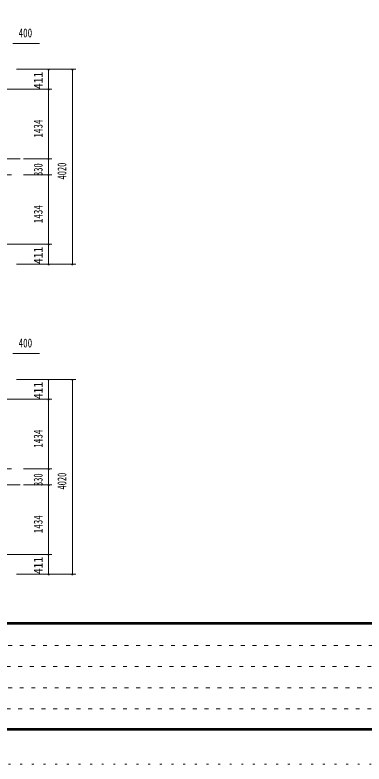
# Model space of a CAD drawing. Units: millimetres, scale not verified. Extents: x -34087 to 34090, y -14699 to 14701.
# Drawn here: x 6101 to 13300, y -14699 to 749 of the extents above; entities that cross this region are included whole.
import ezdxf
from ezdxf.enums import TextEntityAlignment as Align

# ---------------------------------------------------------------- set-up
doc = ezdxf.new("R2010")
doc.units = ezdxf.units.MM
doc.header["$LTSCALE"] = 80
for name, pattern in [('USER1', [3, 1, -2]), ('USER3', [24, 12, -5, 2, -5]), ('USER4', [3, 0.5, -2.5])]:
    doc.linetypes.add(name, pattern=pattern)
for name, color, linetype, lineweight in [('0-3_1-27CENTER', 3, 'USER3', 18), ('0-5_1-57DIM', 3, 'Continuous', 18), ('0-C_F-F1PAPER', 5, 'Continuous', 18), ('0-D_F-E_J_ADD', 5, 'USER4', 18)]:
    doc.layers.add(name, color=color, linetype=linetype, lineweight=lineweight)
doc.styles.add('ＭＳ ゴシック', font='')
doc.styles.get('ＭＳ ゴシック').set_extended_font_data('MS Gothic')

msp = doc.modelspace()

# ---------------------------------------------------------------- linework, layer by layer
at = {"layer": '0-3_1-27CENTER'}
for p, q in [((6209.06, -2216.65), (-5090.95, -2216.65)), ((-5090.95, -2546.65), (6209.06, -2546.65)), ((-5090.95, -8611.65), (6209.05, -8611.65)), ((6209.05, -8941.65), (-5090.95, -8941.65))]:
    msp.add_line(p, q, dxfattribs=at)
at = {"layer": '0-5_1-57DIM'}
for p, q in [((6059.06, 163.34), (6608.56, 163.34)), ((6129.06, -371.65), (7354.06, -371.65)), ((6808.06, -371.65), (6780.06, -371.65)), ((6794.06, -371.65), (6794.06, -782.65)), ((7298.06, -371.65), (7270.06, -371.65)), ((7284.06, -371.65), (7284.06, -4391.65)), ((6864.06, -782.65), (5879.06, -782.65)), ((6808.06, -782.65), (6780.06, -782.65)), ((6794.06, -782.65), (6794.06, -2216.65)), ((6279.06, -2216.65), (6864.06, -2216.65)), ((6808.06, -2216.65), (6780.06, -2216.65)), ((6794.06, -2216.65), (6794.06, -2546.65)), ((6279.06, -2546.65), (6864.06, -2546.65)), ((6864.06, -2546.65), (6279.06, -2546.65)), ((6808.06, -2546.65), (6780.06, -2546.65)), ((6808.06, -2546.65), (6780.06, -2546.65)), ((6794.06, -2546.65), (6794.06, -3980.65)), ((5879.06, -3980.65), (6864.06, -3980.65)), ((6808.06, -3980.65), (6780.06, -3980.65)), ((6794.06, -3980.65), (6794.06, -4391.65)), ((7354.06, -4391.65), (6129.06, -4391.65)), ((6808.06, -4391.65), (6780.06, -4391.65)), ((7298.06, -4391.65), (7270.06, -4391.65)), ((6059.05, -6231.65), (6608.55, -6231.65)), ((7354.06, -6766.65), (6129.05, -6766.65)), ((6808.06, -6766.65), (6780.06, -6766.65)), ((6794.06, -6766.65), (6794.06, -7177.65)), ((7298.06, -6766.65), (7270.06, -6766.65)), ((7284.06, -6766.65), (7284.06, -10786.65)), ((5879.05, -7177.65), (6864.06, -7177.65)), ((6808.06, -7177.65), (6780.06, -7177.65)), ((6794.06, -7177.65), (6794.06, -8611.65)), ((6279.05, -8611.65), (6864.06, -8611.65)), ((6808.06, -8611.65), (6780.06, -8611.65)), ((6794.06, -8611.65), (6794.06, -8941.65)), ((6864.06, -8941.65), (6279.05, -8941.65)), ((6808.06, -8941.65), (6780.06, -8941.65)), ((6794.06, -8941.65), (6794.06, -10375.66)), ((6864.06, -10375.66), (5879.05, -10375.66)), ((6808.06, -10375.66), (6780.06, -10375.66)), ((6794.06, -10375.66), (6794.06, -10786.65)), ((6129.05, -10786.65), (7354.06, -10786.65)), ((6808.06, -10786.65), (6780.06, -10786.65)), ((7298.06, -10786.65), (7270.06, -10786.65))]:
    msp.add_line(p, q, dxfattribs=at)
for centre in [(6794.06, -371.65), (7284.06, -371.65), (6794.06, -782.65), (6794.06, -2216.65), (6794.06, -2546.65), (6794.06, -2546.65), (6794.06, -3980.65), (6794.06, -4391.65), (7284.06, -4391.65), (6794.06, -6766.65), (7284.06, -6766.65), (6794.06, -7177.65), (6794.06, -8611.65), (6794.06, -8941.65), (6794.06, -10375.66), (6794.06, -10786.65), (7284.06, -10786.65)]:
    msp.add_arc(centre, 14, 180, 0, dxfattribs=at)
at = {"layer": '0-C_F-F1PAPER'}
for p, q in [((33354.59, -11780.19), (-6755.4, -11780.19)), ((-6755.4, -11783.7), (33354.59, -11783.7)), ((33354.59, -11787.19), (-6755.4, -11787.19)), ((-6755.4, -11790.69), (33354.59, -11790.69)), ((33354.59, -11794.19), (-6755.4, -11794.19)), ((-6755.4, -11797.69), (33354.59, -11797.69)), ((33354.59, -11801.19), (-6755.4, -11801.19)), ((-6755.4, -11804.69), (33354.59, -11804.69)), ((33354.59, -11808.19), (-6755.4, -11808.19)), ((-6755.4, -11811.69), (33354.59, -11811.69)), ((33354.59, -11815.19), (-6755.4, -11815.19))]:
    msp.add_line(p, q, dxfattribs=at)
at = {"layer": '0-C_F-F1PAPER', "color": 6, "linetype": 'USER1'}
for p, q in [((18759.6, -12251.99), (-6790.4, -12251.99)), ((-6790.4, -12688.79), (18759.6, -12688.79)), ((18759.6, -13125.59), (-6790.4, -13125.59)), ((-6790.4, -13562.39), (15248.4, -13562.39))]:
    msp.add_line(p, q, dxfattribs=at)
at = {"layer": '0-C_F-F1PAPER'}
for points in [[(33389.59, -13999.19), (33389.59, 14140.81), (-6790.4, 14140.81), (-6790.4, -13999.19)], [(33386.09, -13995.69), (33386.09, 14137.3), (-6786.9, 14137.3), (-6786.9, -13995.69)], [(33382.59, -13992.19), (-6783.4, -13992.19), (-6783.4, 14133.8), (33382.59, 14133.8)], [(33379.09, -13988.69), (33379.09, 14130.31), (-6779.9, 14130.31), (-6779.9, -13988.69)], [(33375.59, -13985.19), (-6776.4, -13985.19), (-6776.4, 14126.8), (33375.59, 14126.8)], [(33372.09, -13981.69), (33372.09, 14123.3), (-6772.9, 14123.3), (-6772.9, -13981.69)], [(33368.59, -13978.19), (-6769.4, -13978.19), (-6769.4, 14119.8), (33368.59, 14119.8)], [(33365.1, -13974.69), (33365.1, 14116.31), (-6765.9, 14116.31), (-6765.9, -13974.69)], [(33361.59, -13971.19), (33361.59, 14112.81), (-6762.4, 14112.81), (-6762.4, -13971.19)], [(33358.09, -13967.69), (33358.09, 14109.3), (-6758.9, 14109.3), (-6758.9, -13967.69)], [(33354.59, -13964.19), (-6755.4, -13964.19), (-6755.4, 14105.8), (33354.59, 14105.8)]]:
    msp.add_lwpolyline(points, close=True, dxfattribs=at)
at = {"layer": '0-D_F-E_J_ADD'}
msp.add_lwpolyline([(34089.6, -14699.19), (-7490.4, -14699.19), (-7490.4, 14700.81), (34089.6, 14700.81)], close=True, dxfattribs=at)

# ---------------------------------------------------------------- texts
at = {"layer": '0-5_1-57DIM', "color": 7, "style": 'ＭＳ ゴシック', "width": 0.75}
for p in [(6176.13, 233.35), (6176.13, -6161.65)]:
    msp.add_text('400', height=182.3, dxfattribs=at).set_placement(p, align=Align.BOTTOM_LEFT)
at = {"layer": '0-5_1-57DIM', "color": 7, "style": 'ＭＳ ゴシック'}
for s, width, p in [('411', 0.95, (6724.06, -777.66)), ('1434', 0.75, (6724.06, -1780.38)), ('4020', 0.7, (7214.06, -2643.31)), ('330', 0.7, (6724.06, -2570.41)), ('1434', 0.75, (6724.06, -3544.38)), ('411', 0.95, (6724.06, -4386.66)), ('411', 0.95, (6724.06, -7172.66)), ('1434', 0.75, (6724.06, -8175.37)), ('330', 0.7, (6724.06, -8965.41)), ('4020', 0.7, (7214.06, -9038.31)), ('1434', 0.75, (6724.06, -9939.38)), ('411', 0.95, (6724.06, -10781.66))]:
    msp.add_text(s, height=182.3, rotation=90, dxfattribs=dict(at, width=width)).set_placement(p, align=Align.BOTTOM_LEFT)

doc.saveas('drawing.dxf')
